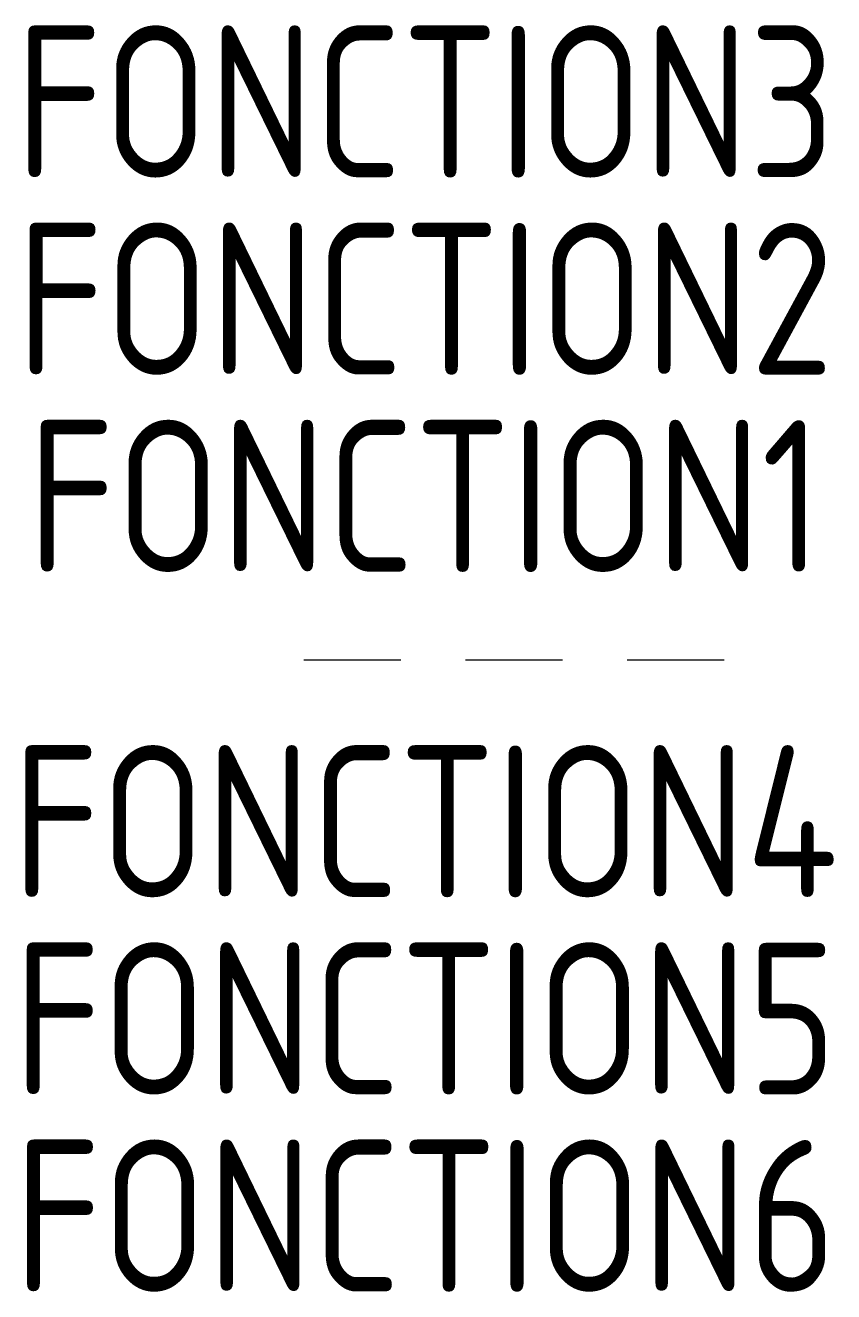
# Model space of a CAD drawing. Header units: millimetres. Extents: x -4.6 to 8.7, y -10.4 to 10.5.
import ezdxf
from ezdxf.enums import TextEntityAlignment as Align

# ---------------------------------------------------------------- set-up
doc = ezdxf.new("R2010")
doc.units = ezdxf.units.MM
doc.layers.add('SYMB_FIL_FIN', color=1, linetype='Continuous')
doc.layers.add('SYMB_TXT_NOM', color=3, linetype='Continuous')
doc.styles.add('NET2_5', font='isocp.shx', dxfattribs={"width": 0.9, "height": 2.5})

msp = doc.modelspace()

# ---------------------------------------------------------------- linework, layer by layer
at = {"layer": 'SYMB_FIL_FIN'}
for p, q in [((0, 0), (1.6, 0)), ((2.667, 0), (4.267, 0)), ((5.333, 0), (6.933, 0))]:
    msp.add_line(p, q, dxfattribs=at)

# ---------------------------------------------------------------- texts
at = {"layer": 'SYMB_TXT_NOM', "style": 'NET2_5', "width": 0.9, "flags": 8}
for tag, p in [('FONCTION3', (2, 7.95)), ('FONCTION2', (2, 4.7)), ('FONCTION1', (2, 1.45)), ('FONCTION4', (2, -3.911)), ('FONCTION5', (2, -7.161)), ('FONCTION6', (2, -10.411))]:
    msp.add_attdef(tag, text='', height=2.5, dxfattribs=at).set_placement(p, align=Align.CENTER)

doc.saveas('drawing.dxf')
